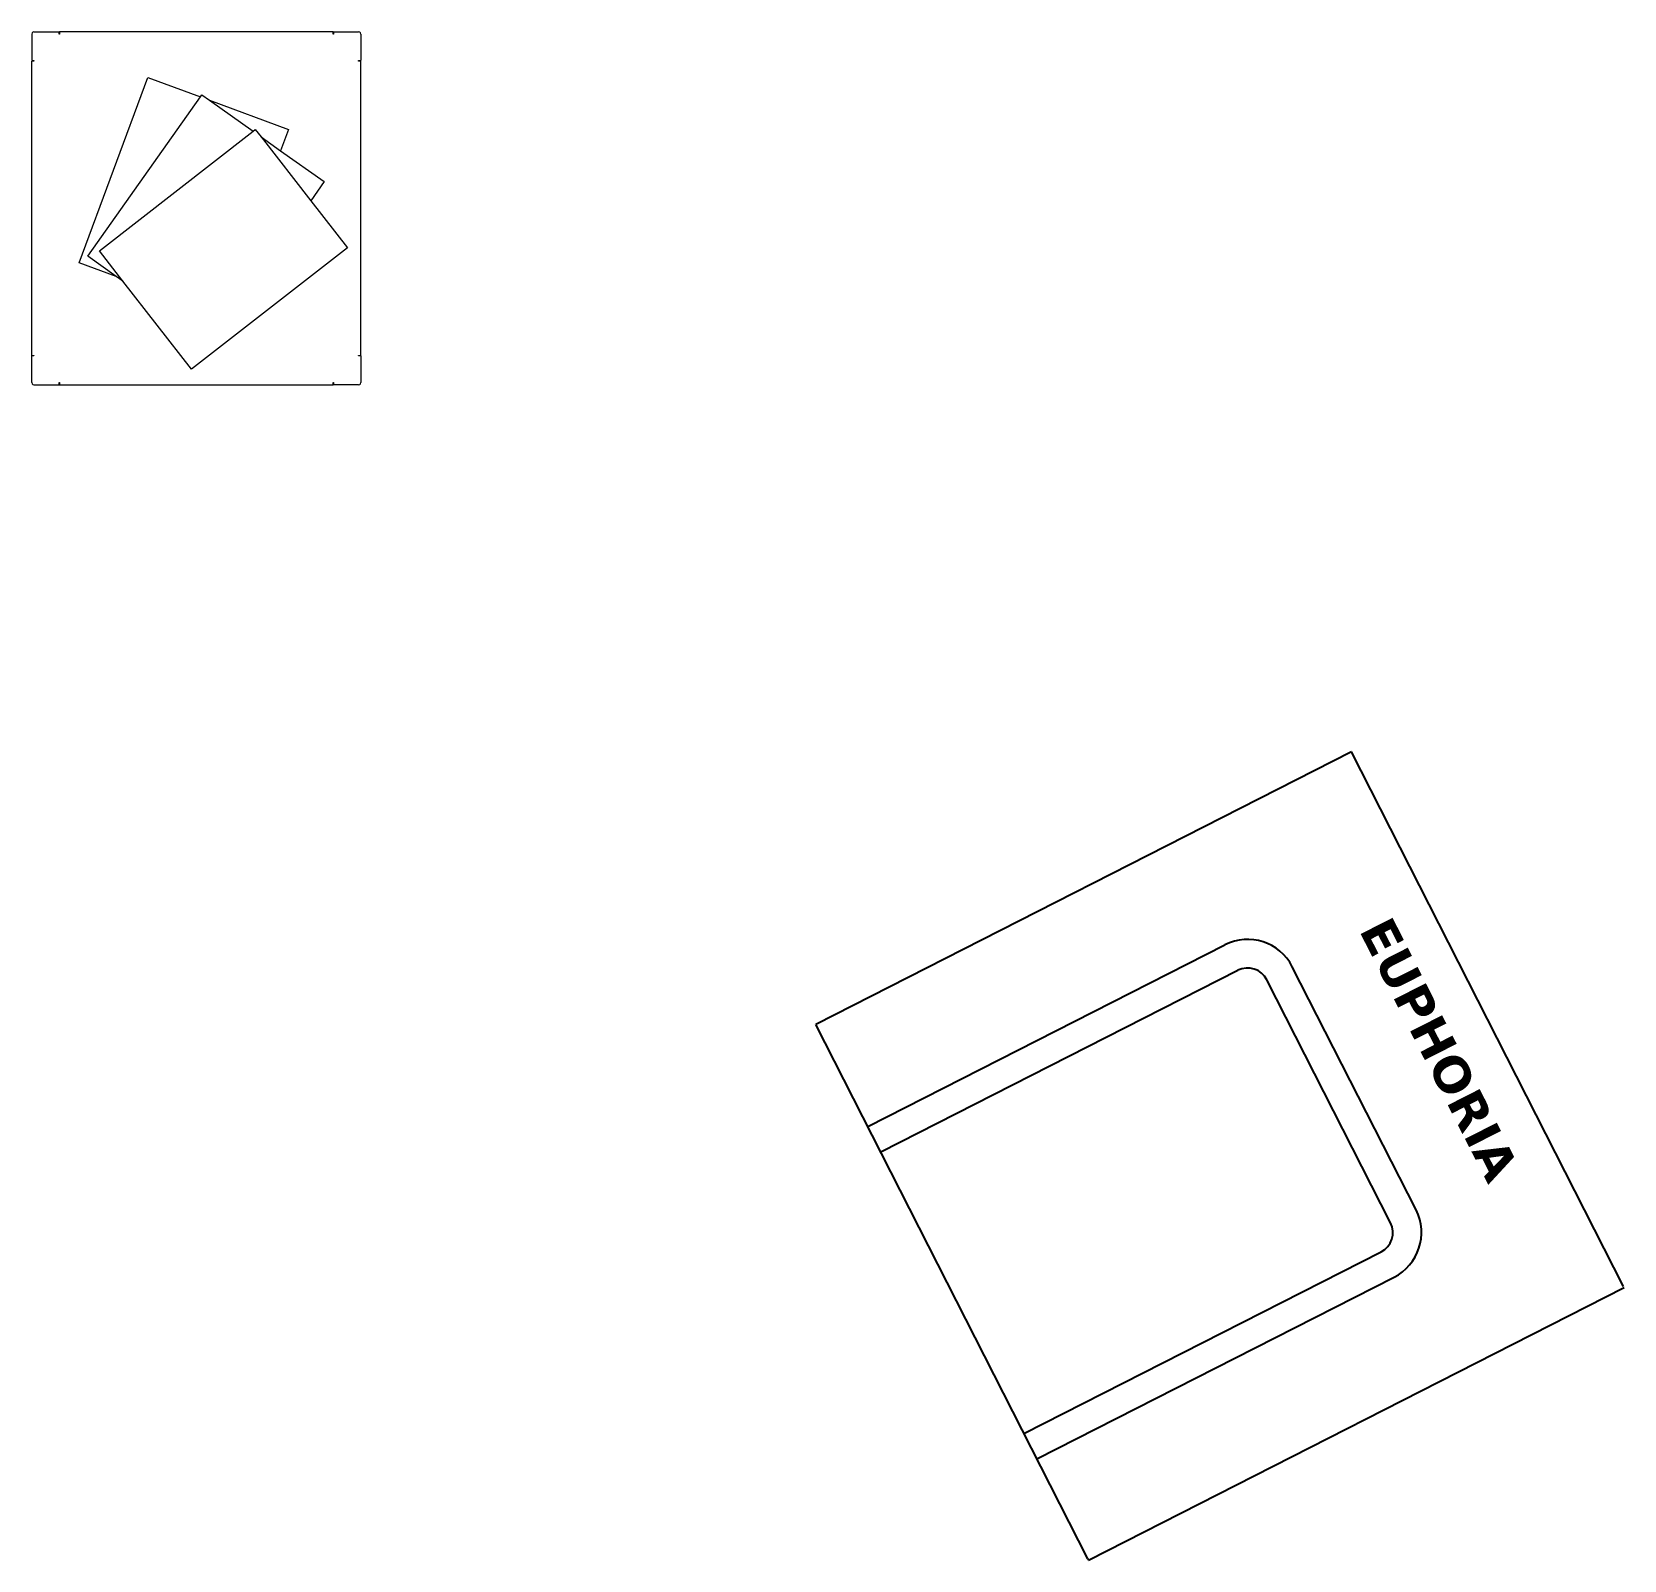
# Model space of a CAD drawing. Header units: metres. Extents: x 44.7 to 67.2, y 8.3 to 25.4.
# Drawn here: x 60.449 to 62.675, y 17.168 to 19.304 of the extents above; entities that cross this region are included whole.
import ezdxf

# ---------------------------------------------------------------- set-up
doc = ezdxf.new("R2010")
doc.units = ezdxf.units.M
doc.layers.add('0A_MOBILIARIO', color=6, linetype='Continuous', lineweight=5)
doc.layers.add('GRASSOLERMX', color=7, linetype='Continuous')

# ---------------------------------------------------------------- blocks, each defined once
blk = doc.blocks.new('MGEP2110S1CB3333')
for p, q in [((0.3982, 0.44), (-0.44, 0.44)), ((-0.44, 0.44), (-0.44, -0.4)), ((0.4, -0.4), (0.4, 0.44)), ((0.4, -0.4), (0.4, 0.44)), ((0.1713, 0.23), (-0.21, 0.23)), ((0.1713, 0.19), (-0.21, 0.19)), ((-0.28, -0.4), (-0.28, 0.16)), ((-0.24, -0.4), (-0.24, 0.16)), ((0.2013, -0.4), (0.2013, 0.16)), ((0.2413, -0.4), (0.2413, 0.16)), ((0.3982, -0.4), (-0.44, -0.4)), ((0.3982, -0.4), (0.4, -0.4))]:
    blk.add_line(p, q)
for centre, radius, start, end in [((-0.21, 0.16), 0.07, 90, 180), ((0.1713, 0.16), 0.07, 0, 90), ((-0.21, 0.16), 0.03, 90, 180), ((0.1713, 0.16), 0.03, 0, 90)]:
    blk.add_arc(centre, radius, start, end)
at = {"insert": (-0.2137, 0.3859), "char_height": 0.05, "attachment_point": 1}
blk.add_mtext_dynamic_manual_height_columns('{\\fVerdana|b1|i0|c0|p34;\\C5;EUPHORIA}', width=0.626329, gutter_width=12.5, heights=[0], dxfattribs=at)

msp = doc.modelspace()

# ---------------------------------------------------------------- linework, layer by layer
at = {"layer": '0A_MOBILIARIO'}
for p, q in [((60.4498, 19.3023), (60.4494, 19.3007)), ((60.4494, 19.3007), (60.4494, 19.2636)), ((60.4509, 19.3034), (60.4498, 19.3023)), ((60.4523, 19.3038), (60.4509, 19.3034)), ((60.4523, 19.3038), (60.4874, 19.3038)), ((60.4874, 19.3007), (60.4874, 19.3038)), ((60.488, 19.3007), (60.4874, 19.3007)), ((60.488, 19.3038), (60.488, 19.3007)), ((60.8704, 19.3038), (60.488, 19.3038)), ((60.8704, 19.3007), (60.8704, 19.3038)), ((60.871, 19.3007), (60.8704, 19.3007)), ((60.871, 19.3038), (60.871, 19.3007)), ((60.871, 19.3038), (60.9061, 19.3038)), ((60.9076, 19.3034), (60.9061, 19.3038)), ((60.9086, 19.3023), (60.9076, 19.3034)), ((60.909, 19.3007), (60.9086, 19.3023)), ((60.909, 19.3007), (60.909, 19.2636)), ((60.4494, 19.2636), (60.4523, 19.2636)), ((60.4523, 19.263), (60.4494, 19.263)), ((60.4494, 18.8514), (60.4494, 19.263)), ((60.4523, 19.2636), (60.4523, 19.263)), ((60.9061, 19.2636), (60.909, 19.2636)), ((60.9061, 19.263), (60.9061, 19.2636)), ((60.909, 19.263), (60.9061, 19.263)), ((60.909, 18.8514), (60.909, 19.263)), ((60.5156, 18.9811), (60.6115, 19.2401)), ((60.6115, 19.2401), (60.6851, 19.2128)), ((60.5274, 18.9902), (60.6851, 19.2128)), ((60.6851, 19.2128), (60.6871, 19.2156)), ((60.6871, 19.2156), (60.6975, 19.2083)), ((60.6975, 19.2083), (60.808, 19.1673)), ((60.6975, 19.2083), (60.7586, 19.1649)), ((60.5437, 18.9977), (60.7586, 19.1649)), ((60.7586, 19.1649), (60.7617, 19.1673)), ((60.7617, 19.1673), (60.7697, 19.1571)), ((60.808, 19.1673), (60.797, 19.1377)), ((60.7697, 19.1571), (60.797, 19.1377)), ((60.7697, 19.1571), (60.8392, 19.0678)), ((60.797, 19.1377), (60.8581, 19.0945)), ((60.8581, 19.0945), (60.8392, 19.0678)), ((60.8392, 19.0678), (60.8904, 19.0019)), ((60.5674, 18.9619), (60.5274, 18.9902)), ((60.5767, 18.9553), (60.5437, 18.9977)), ((60.8904, 19.0019), (60.6724, 18.8323)), ((60.5674, 18.9619), (60.5156, 18.9811)), ((60.5767, 18.9553), (60.5674, 18.9619)), ((60.6724, 18.8323), (60.5767, 18.9553)), ((60.4494, 18.8514), (60.4523, 18.8514)), ((60.4523, 18.8508), (60.4494, 18.8508)), ((60.4494, 18.8137), (60.4494, 18.8508)), ((60.4523, 18.8514), (60.4523, 18.8508)), ((60.9061, 18.8514), (60.909, 18.8514)), ((60.9061, 18.8508), (60.9061, 18.8514)), ((60.909, 18.8508), (60.9061, 18.8508)), ((60.909, 18.8508), (60.909, 18.8137)), ((60.4494, 18.8137), (60.4498, 18.8121)), ((60.4498, 18.8121), (60.4509, 18.811)), ((60.4509, 18.811), (60.4523, 18.8106)), ((60.4523, 18.8106), (60.4874, 18.8106)), ((60.4874, 18.8137), (60.488, 18.8137)), ((60.4874, 18.8106), (60.4874, 18.8137)), ((60.488, 18.8137), (60.488, 18.8106)), ((60.488, 18.8106), (60.8704, 18.8106)), ((60.8704, 18.8106), (60.8704, 18.8137)), ((60.8704, 18.8137), (60.871, 18.8137)), ((60.871, 18.8137), (60.871, 18.8106)), ((60.9061, 18.8106), (60.871, 18.8106)), ((60.9061, 18.8106), (60.9076, 18.811)), ((60.9076, 18.811), (60.9086, 18.8121)), ((60.9086, 18.8121), (60.909, 18.8137))]:
    msp.add_line(p, q, dxfattribs=at)

# ---------------------------------------------------------------- block references
at = {"layer": 'GRASSOLERMX', "rotation": 296.9634351501449}
msp.add_blockref('MGEP2110S1CB3333', (62.1012, 17.7058), dxfattribs=at)

doc.saveas('drawing.dxf')
